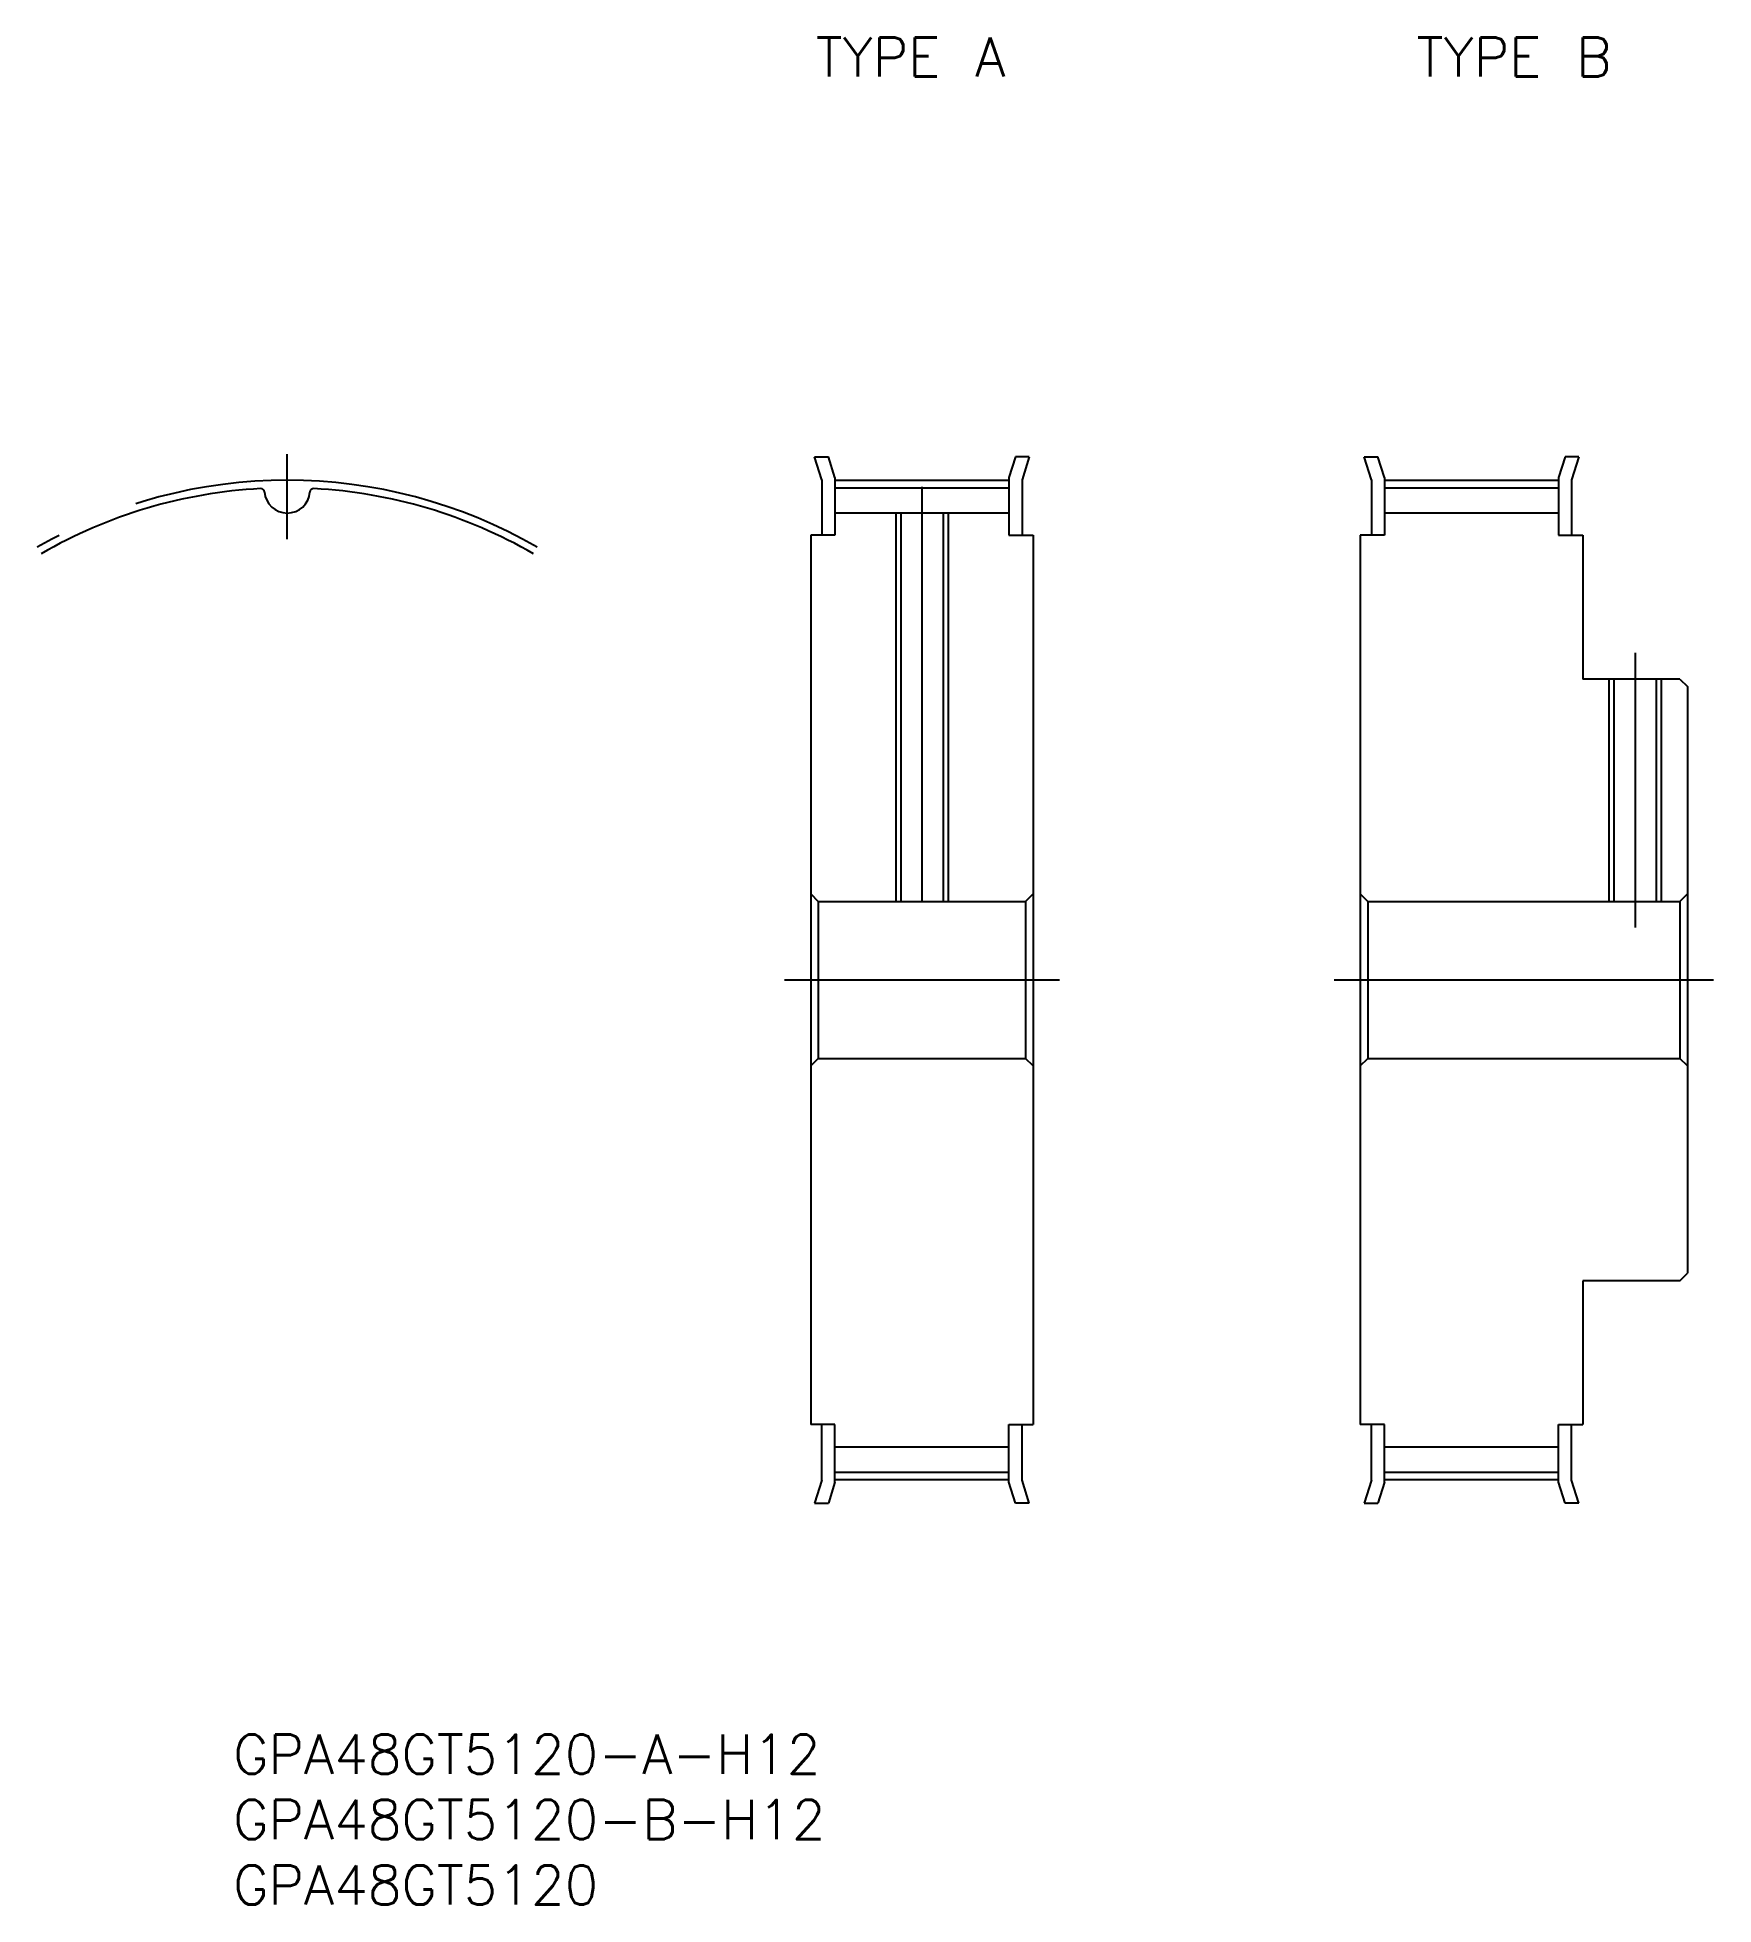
# Model space of a CAD drawing. Extents: x -19 to 109, y -71 to 72.
import ezdxf

# ---------------------------------------------------------------- set-up
doc = ezdxf.new("R2010")
doc.units = 0
doc.linetypes.add('CENTER', pattern=[50.8, 31.75, -6.35, 6.35, -6.35])
doc.layers.get('0').update_dxf_attribs({"linetype": 'CONTINUOUS'})
doc.layers.add('CENTER', color=1, linetype='CONTINUOUS')
doc.styles.get("Standard").update_dxf_attribs({"font": 'txt.shx', "height": 3, "bigfont": 'bigfont.shx'})

# ---------------------------------------------------------------- blocks, each defined once
blk = doc.blocks.new('*U2')
at = {"color": 7, "linetype": 'CONTINUOUS'}
blk.add_text('GPA48GT5120-B-H12', height=3, dxfattribs=at).set_placement((-4.13, -65.69))
blk = doc.blocks.new('*U3')
at = {"color": 7, "linetype": 'CONTINUOUS'}
blk.add_text('GPA48GT5120', height=3, dxfattribs=at).set_placement((-4.13, -70.69))
blk = doc.blocks.new('*U4')
at = {"color": 7, "linetype": 'CONTINUOUS'}
blk.add_text('TYPE A', height=3, dxfattribs=at).set_placement((40.38, 69.06))
blk = doc.blocks.new('*U5')
at = {"color": 7, "linetype": 'CONTINUOUS'}
blk.add_text('TYPE B', height=3, dxfattribs=at).set_placement((86.3, 69.06))
blk = doc.blocks.new('*U6')
at = {"color": 7, "linetype": 'CONTINUOUS'}
blk.add_text('GPA48GT5120-A-H12', height=3, dxfattribs=at).set_placement((-4.13, -60.69))

msp = doc.modelspace()

# ---------------------------------------------------------------- linework, layer by layer
at = {"color": 7, "linetype": 'CONTINUOUS'}
for p, q in [((40.3, 40), (41.35, 40)), ((40.85, 38.24), (40.3, 40)), ((41.85, 38.4), (41.35, 40)), ((55.65, 40), (55.15, 38.4)), ((56.7, 40), (55.65, 40)), ((56.7, 40), (56.15, 38.24)), ((82.3, 40), (83.35, 40)), ((82.85, 38.24), (82.3, 40)), ((83.85, 38.4), (83.35, 40)), ((97.65, 40), (97.15, 38.4)), ((98.7, 40), (97.65, 40)), ((98.7, 40), (98.15, 38.24)), ((40.85, 38.24), (40.85, 34)), ((41.85, 38.4), (41.85, 34)), ((41.85, 37.62), (55.15, 37.62)), ((55.15, 38.4), (55.15, 34)), ((56.15, 38.24), (56.15, 34)), ((82.85, 38.24), (82.85, 34)), ((83.85, 38.4), (83.85, 34)), ((83.85, 37.62), (97.15, 37.62)), ((97.15, 38.4), (97.15, 34)), ((98.15, 38.24), (98.15, 34)), ((41.85, 35.7), (55.15, 35.7)), ((46.88, 35.7), (46.88, 6)), ((50.12, 35.7), (50.12, 6)), ((83.85, 35.7), (97.15, 35.7)), ((40, 34), (40, -34)), ((41.85, 34), (40, 34)), ((55.15, 34), (57, 34)), ((57, 34), (57, -34)), ((82, 34), (82, -34)), ((83.85, 34), (82, 34)), ((97.15, 34), (99, 34)), ((99, 34), (99, 23)), ((106.42, 23), (99, 23)), ((101.38, 23), (101.38, 6)), ((104.62, 23), (104.62, 6)), ((106.42, 23), (107, 22.42)), ((107, 22.42), (107, -22.42)), ((40, 6.58), (40.58, 6)), ((40.58, 6), (56.42, 6)), ((40.58, 6), (40.58, -6)), ((57, 6.58), (56.42, 6)), ((56.42, 6), (56.42, -6)), ((82, 6.58), (82.58, 6)), ((82.58, 6), (106.42, 6)), ((82.58, 6), (82.58, -6)), ((107, 6.58), (106.42, 6)), ((106.42, 6), (106.42, -6)), ((40, -6.58), (40.58, -6)), ((40.58, -6), (56.42, -6)), ((57, -6.58), (56.42, -6)), ((82, -6.58), (82.58, -6)), ((82.58, -6), (106.42, -6)), ((107, -6.58), (106.42, -6)), ((106.42, -23), (107, -22.42)), ((106.42, -23), (99, -23)), ((99, -23), (99, -34)), ((41.85, -34), (40, -34)), ((40.85, -38.24), (40.85, -34)), ((41.85, -38.4), (41.85, -34)), ((55.15, -38.4), (55.15, -34)), ((55.15, -34), (57, -34)), ((56.15, -38.24), (56.15, -34)), ((83.85, -34), (82, -34)), ((82.85, -38.24), (82.85, -34)), ((83.85, -38.4), (83.85, -34)), ((97.15, -38.4), (97.15, -34)), ((97.15, -34), (99, -34)), ((98.15, -38.24), (98.15, -34)), ((41.85, -35.7), (55.15, -35.7)), ((83.85, -35.7), (97.15, -35.7)), ((40.85, -38.24), (40.3, -40)), ((41.85, -38.4), (41.35, -40)), ((41.85, -37.62), (55.15, -37.62)), ((55.65, -40), (55.15, -38.4)), ((56.7, -40), (56.15, -38.24)), ((82.85, -38.24), (82.3, -40)), ((83.85, -38.4), (83.35, -40)), ((83.85, -37.62), (97.15, -37.62)), ((97.65, -40), (97.15, -38.4)), ((98.7, -40), (98.15, -38.24)), ((40.3, -40), (41.35, -40)), ((56.7, -40), (55.65, -40)), ((82.3, -40), (83.35, -40)), ((98.7, -40), (97.65, -40))]:
    msp.add_line(p, q, dxfattribs=at)
at = {"color": 3, "linetype": 'CONTINUOUS'}
for p, q in [((46.5, 35.7), (46.5, 6)), ((50.5, 35.7), (50.5, 6)), ((101, 23), (101, 6)), ((105, 23), (105, 6))]:
    msp.add_line(p, q, dxfattribs=at)
at = {"color": 7, "linetype": 'CONTINUOUS'}
for centre, radius, start, end in [((0, 0), 37.62, 93.1028, 120), ((-2.02, 37.28), 0.289, 4.2798, 93.1028), ((0, 37.43), 1.74, 184.2798, 355.7202), ((2.02, 37.28), 0.29, 86.8973, 175.7202), ((0, 0), 37.62, 60, 86.8972)]:
    msp.add_arc(centre, radius, start, end, dxfattribs=at)
at = {"layer": 'CENTER', "color": 1, "linetype": 'CENTER'}
for p, q in [((0, 33.69), (0, 40.2)), ((41.85, 38.2), (55.15, 38.2)), ((48.5, 37.69), (48.5, 4)), ((83.85, 38.2), (97.15, 38.2)), ((103, 25), (103, 4)), ((38, 0), (59, 0)), ((80, 0), (109, 0)), ((41.85, -38.19), (55.15, -38.19)), ((83.85, -38.19), (97.15, -38.19))]:
    msp.add_line(p, q, dxfattribs=at)
msp.add_arc((0, 0), 38.2, 60, 120, dxfattribs=at)

# ---------------------------------------------------------------- block references
at = {"color": 7, "linetype": 'CONTINUOUS'}
for name in ['*U4', '*U5', '*U6', '*U2', '*U3']:
    msp.add_blockref(name, (0, 0), dxfattribs=at)

doc.saveas('drawing.dxf')
